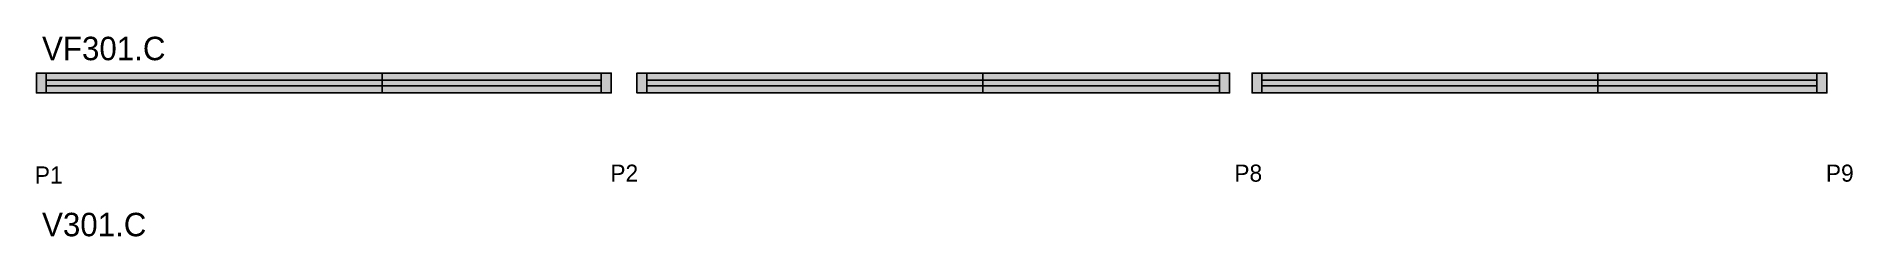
# Model space of a CAD drawing. Header units: metres. Extents: x 3422 to 4704, y 2305 to 2446.
import ezdxf

# ---------------------------------------------------------------- set-up
doc = ezdxf.new("R2010")
doc.units = ezdxf.units.M
for name, color, linetype in [('5', 7, 'Continuous'), ('NOMENCLATURA', 7, 'Continuous'), ('Painéis', 7, 'Continuous'), ('REAPROVEITAMENTO', 7, 'Continuous'), ('SARR_2.2x7', 7, 'Continuous'), ('SARR_EDITAR', 7, 'Continuous')]:
    doc.layers.add(name, color=color, linetype=linetype)

msp = doc.modelspace()

# ---------------------------------------------------------------- hatches: boundary and pattern name
at = {"layer": 'REAPROVEITAMENTO'}
h = msp.add_hatch(color=7, dxfattribs=at)
h.dxf.hatch_style = 1
h.paths.add_polyline_path([(3422.4, 2420), (3422.4, 2406), (3422.4, 2406), (3827.9, 2406), (3827.9, 2406), (3827.9, 2420), (3827.9, 2420), (3422.4, 2420)])
h = msp.add_hatch(color=7, dxfattribs=at)
h.dxf.hatch_style = 1
h.paths.add_polyline_path([(3846.1, 2420), (3846.1, 2406), (3846.1, 2406), (4264.1, 2406), (4264.1, 2406), (4264.1, 2420), (4264.1, 2420), (3846.1, 2420)])
h = msp.add_hatch(color=7, dxfattribs=at)
h.dxf.hatch_style = 1
h.paths.add_polyline_path([(4280, 2420), (4280, 2406), (4280, 2406), (4685.5, 2406), (4685.5, 2406), (4685.5, 2420), (4685.5, 2420), (4280, 2420)])

# ---------------------------------------------------------------- linework, layer by layer
at = {"layer": 'Painéis', "color": 7, "lineweight": 25}
for points in [[(3666.4, 2406), (3422.4, 2406), (3422.4, 2420), (3666.4, 2420)], [(3666.4, 2420), (3827.9, 2420), (3827.9, 2406), (3666.4, 2406)], [(4090.1, 2406), (3846.1, 2406), (3846.1, 2420), (4090.1, 2420)], [(4090.1, 2420), (4264.1, 2420), (4264.1, 2406), (4090.1, 2406)], [(4524, 2406), (4280, 2406), (4280, 2420), (4524, 2420)], [(4524, 2420), (4685.5, 2420), (4685.5, 2406), (4524, 2406)]]:
    msp.add_lwpolyline(points, close=True, dxfattribs=at)
at = {"layer": 'SARR_2.2x7', "color": 7, "lineweight": 25}
for p, q in [((3429.4, 2420), (3429.4, 2406)), ((3820.9, 2420), (3820.9, 2406)), ((3853.1, 2420), (3853.1, 2406)), ((4257.1, 2420), (4257.1, 2406)), ((4287, 2420), (4287, 2406)), ((4678.5, 2420), (4678.5, 2406))]:
    msp.add_line(p, q, dxfattribs=at)
at = {"layer": 'SARR_EDITAR', "color": 7, "lineweight": 25}
for p, q in [((3429.4, 2415), (3666.4, 2415)), ((3666.4, 2411), (3429.4, 2411)), ((3666.4, 2415), (3820.9, 2415)), ((3820.9, 2411), (3666.4, 2411)), ((3853.1, 2415), (4090.1, 2415)), ((4090.1, 2411), (3853.1, 2411)), ((4090.1, 2415), (4257.1, 2415)), ((4257.1, 2411), (4090.1, 2411)), ((4287, 2415), (4524, 2415)), ((4524, 2411), (4287, 2411)), ((4524, 2415), (4678.5, 2415)), ((4678.5, 2411), (4524, 2411))]:
    msp.add_line(p, q, dxfattribs=at)

# ---------------------------------------------------------------- texts
at = {"layer": '5', "color": 7, "lineweight": 25}
for s, p in [('P1', (3421.3, 2342.3)), ('P2', (3827.3, 2343.6)), ('P8', (4267.5, 2343.6)), ('P9', (4684.8, 2343.6))]:
    msp.add_text(s, height=12, dxfattribs=at).set_placement(p)
at = {"layer": 'NOMENCLATURA', "color": 7, "lineweight": 25}
for s, p in [('VF301.C', (3426.4, 2429)), ('V301.C', (3426.4, 2305.2))]:
    msp.add_text(s, height=16.5, dxfattribs=at).set_placement(p)

doc.saveas('drawing.dxf')
